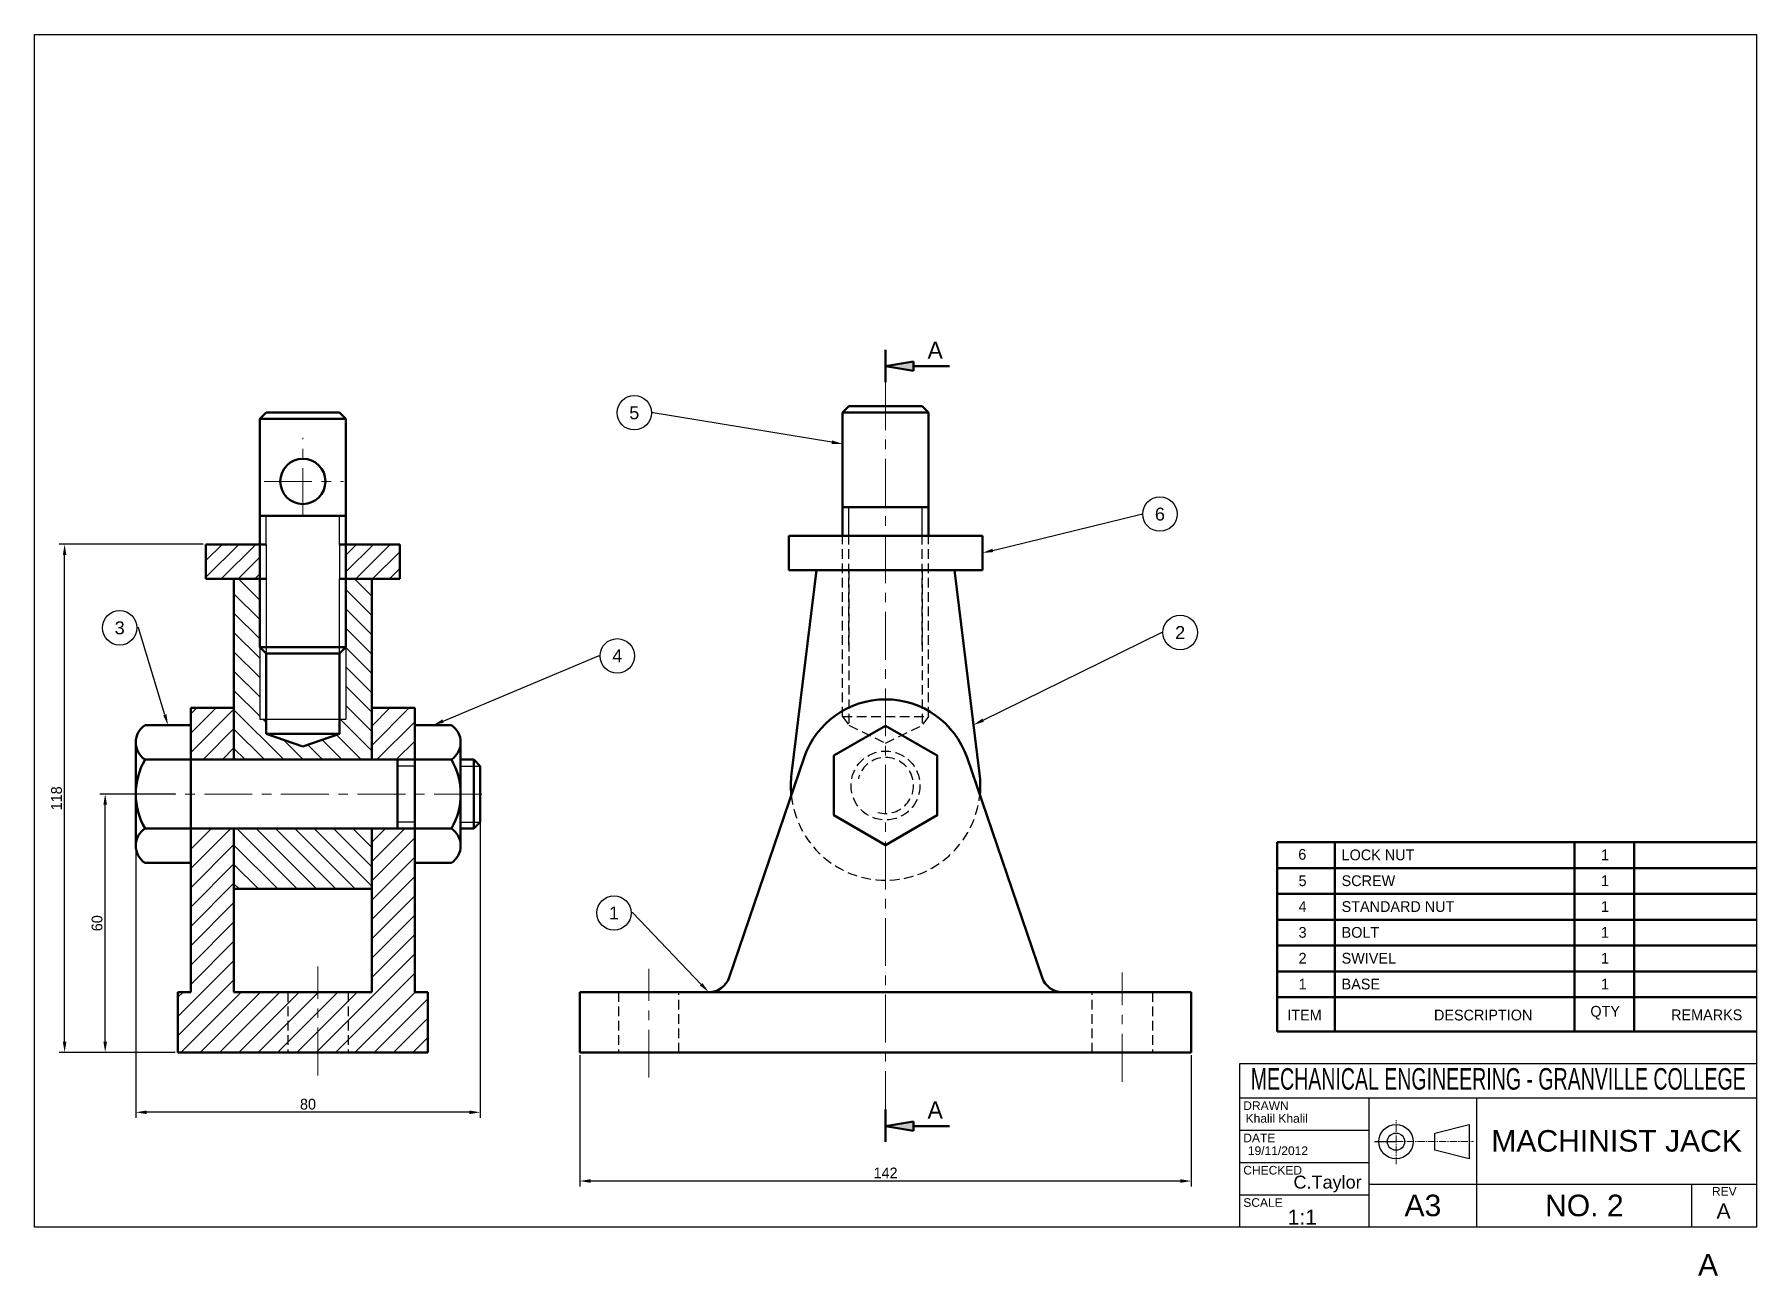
# Model space of a CAD drawing. Header units: millimetres. Extents: x -410 to -10, y -1 to 287.
import ezdxf
from ezdxf import colors
from ezdxf.entities.mleader import LeaderData, LeaderLine
from ezdxf.enums import TextEntityAlignment as Align
from ezdxf.math import Vec2, Vec3

# ---------------------------------------------------------------- set-up
doc = ezdxf.new("R2010")
doc.units = ezdxf.units.MM
doc.header["$LTSCALE"] = 0.35
for name, pattern in [('CENTER', [50.8, 31.75, -6.35, 6.35, -6.35]), ('CENTER2', [28.575, 19.05, -3.175, 3.175, -3.175]), ('HIDDEN', [9.525, 6.35, -3.175])]:
    doc.linetypes.add(name, pattern=pattern)
for name, color, linetype, lineweight in [('Center', 7, 'CENTER', 20), ('Hatched', 6, 'Continuous', 20), ('Outline', 1, 'Continuous', 50), ('Template', 2, 'Continuous', 50)]:
    doc.layers.add(name, color=color, linetype=linetype, lineweight=lineweight)
for name, color, linetype in [('Dimensions', 7, 'Continuous'), ('Hidden', 7, 'HIDDEN'), ('Inner thicker', 4, 'Continuous'), ('Text', 7, 'Continuous')]:
    doc.layers.add(name, color=color, linetype=linetype)
doc.styles.add('ARIAL 2', font='arial.ttf', dxfattribs={"height": 2})
doc.styles.add('ARIAL 3-5', font='arial.ttf', dxfattribs={"height": 3.5})
doc.styles.add('ARIAL 5', font='arial.ttf', dxfattribs={"height": 5})
doc.dimstyles.new('Copy of ISO-25', dxfattribs={"dimscale": 0, "dimtxt": 2.5, "dimasz": 2.5, "dimexe": 1.25, "dimexo": 0.625, "dimtad": 1, "dimtxsty": 'Standard', "dimcen": 0, "dimadec": 0, "dimazin": 0, "dimtfac": 1, "dimtix": 1, "dimtmove": 0, "dimatfit": 0, "dimfxl": 1, "dimarcsym": 0})

# ---------------------------------------------------------------- blocks, each defined once
blk = doc.blocks.new('*D3')
at = {"layer": 'Defpoints', "color": 0, "transparency": 16777216}
for p in [(-402.99, 168.58), (-370.16, 168.58), (-376.66, 50.58)]:
    blk.add_point(p, dxfattribs=at)
at = {"layer": 'Dimensions', "color": 0, "lineweight": -2, "transparency": 16777216}
for p, q in [((-370.78, 168.58), (-404.24, 168.58)), ((-402.99, 53.08), (-402.99, 166.08)), ((-377.28, 50.58), (-404.24, 50.58))]:
    blk.add_line(p, q, dxfattribs=at)
at = {"layer": 'Dimensions', "color": 0, "transparency": 16777216}
for points in [[(-403.4, 166.08), (-402.57, 166.08), (-402.99, 168.58)], [(-403.4, 53.08), (-402.57, 53.08), (-402.99, 50.58)]]:
    blk.add_solid(points, dxfattribs=at)
at = {"layer": 'Dimensions', "color": 0, "transparency": 16777216, "insert": (-404.86, 109.58), "char_height": 2.5, "attachment_point": 5, "rotation": 90}
blk.add_mtext('118', dxfattribs=at)
blk = doc.blocks.new('*D4')
at = {"layer": 'Defpoints', "color": 0, "transparency": 16777216}
for p in [(-393.57, 110.58), (-376.66, 110.58), (-376.66, 50.58)]:
    blk.add_point(p, dxfattribs=at)
at = {"layer": 'Dimensions', "color": 0, "lineweight": -2, "transparency": 16777216}
for p, q in [((-377.28, 110.58), (-394.82, 110.58)), ((-393.57, 53.08), (-393.57, 108.08)), ((-377.28, 50.58), (-394.82, 50.58))]:
    blk.add_line(p, q, dxfattribs=at)
at = {"layer": 'Dimensions', "color": 0, "transparency": 16777216}
for points in [[(-393.99, 108.08), (-393.15, 108.08), (-393.57, 110.58)], [(-393.99, 53.08), (-393.15, 53.08), (-393.57, 50.58)]]:
    blk.add_solid(points, dxfattribs=at)
at = {"layer": 'Dimensions', "color": 0, "transparency": 16777216, "insert": (-395.45, 80.58), "char_height": 2.5, "attachment_point": 5, "rotation": 90}
blk.add_mtext('60', dxfattribs=at)
blk = doc.blocks.new('*D5')
at = {"layer": 'Defpoints', "color": 0, "transparency": 16777216}
for p in [(-386.46, 110.58), (-306.46, 110.58), (-386.46, 36.66)]:
    blk.add_point(p, dxfattribs=at)
at = {"layer": 'Dimensions', "color": 0, "lineweight": -2, "transparency": 16777216}
for p, q in [((-386.46, 109.95), (-386.46, 35.41)), ((-306.46, 109.95), (-306.46, 35.41)), ((-308.96, 36.66), (-383.96, 36.66))]:
    blk.add_line(p, q, dxfattribs=at)
at = {"layer": 'Dimensions', "color": 0, "transparency": 16777216}
for points in [[(-383.96, 37.08), (-383.96, 36.25), (-386.46, 36.66)], [(-308.96, 37.08), (-308.96, 36.25), (-306.46, 36.66)]]:
    blk.add_solid(points, dxfattribs=at)
at = {"layer": 'Dimensions', "color": 0, "transparency": 16777216, "insert": (-346.46, 38.54), "char_height": 2.5, "attachment_point": 5}
blk.add_mtext('80', dxfattribs=at)
blk = doc.blocks.new('_TagCircle')
at = {"color": 0, "linetype": 'ByBlock', "lineweight": -2, "transparency": 16777216}
blk.add_circle((0, 0), 4, dxfattribs=at)
at = {"layer": 'Dimensions', "color": 0, "transparency": 16777216, "style": 'ARIAL 3-5'}
blk.add_attdef('TAGNUMBER', text='', height=3, dxfattribs=at).set_placement((0, -1.5), align=Align.CENTER)
blk = doc.blocks.new('*D8')
at = {"layer": 'Defpoints', "color": 0, "transparency": 16777216}
for p in [(-283.31, 50.58), (-141.31, 50.58), (-283.31, 20.7)]:
    blk.add_point(p, dxfattribs=at)
at = {"layer": 'Dimensions', "color": 0, "lineweight": -2, "transparency": 16777216}
for p, q in [((-283.31, 49.95), (-283.31, 19.45)), ((-141.31, 49.95), (-141.31, 19.45)), ((-143.81, 20.7), (-280.81, 20.7))]:
    blk.add_line(p, q, dxfattribs=at)
at = {"layer": 'Dimensions', "color": 0, "transparency": 16777216}
for points in [[(-280.81, 21.12), (-280.81, 20.29), (-283.31, 20.7)], [(-143.81, 21.12), (-143.81, 20.29), (-141.31, 20.7)]]:
    blk.add_solid(points, dxfattribs=at)
at = {"layer": 'Dimensions', "color": 0, "transparency": 16777216, "insert": (-212.31, 22.58), "char_height": 2.5, "attachment_point": 5}
blk.add_mtext('142', dxfattribs=at)

msp = doc.modelspace()

# ---------------------------------------------------------------- hatches: boundary and pattern name
at = {"layer": 'Hatched'}
h = msp.add_hatch(dxfattribs=at)
h.set_pattern_fill('ANSI31', color=256, scale=0.87)
h.set_pattern_definition([(45, (-773.6782, 687.1325), (-1.953206, 1.953206), [])])
h.paths.add_polyline_path([(-325.157, 160.577), (-325.157, 168.577), (-337.657, 168.577), (-337.657, 160.577)])
h.paths.add_polyline_path([(-357.657, 160.577), (-357.657, 168.577), (-370.157, 168.577), (-370.157, 160.577)])
h = msp.add_hatch(dxfattribs=at)
h.set_pattern_fill('ANSI31', color=256, angle=90)
h.paths.add_polyline_path([(-357.657, 144.693), (-357.657, 160.577), (-363.657, 160.577), (-363.657, 118.577), (-331.657, 118.577), (-331.657, 160.577), (-337.657, 160.577), (-337.657, 144.693), (-337.657, 127.974), (-339.157, 127.974), (-339.157, 124.546), (-347.657, 121.65), (-356.157, 124.546), (-356.157, 127.974), (-357.657, 127.974)])
h.paths.add_polyline_path([(-331.657, 102.577), (-363.657, 102.577), (-363.657, 88.577), (-331.657, 88.577)])
h = msp.add_hatch(dxfattribs=at)
h.set_pattern_fill('ANSI31', color=256)
h.paths.add_polyline_path([(-363.657, 130.577), (-373.657, 130.577), (-373.657, 118.577), (-363.657, 118.577)])
h.paths.add_polyline_path([(-321.657, 126.577), (-321.657, 130.577), (-331.657, 130.577), (-331.657, 118.577), (-325.657, 118.577), (-321.657, 118.577), (-321.657, 122.577)])
h = msp.add_hatch(dxfattribs=at)
h.set_pattern_fill('ANSI31', color=256)
h.paths.add_polyline_path([(-351.157, 64.577), (-363.657, 64.577), (-363.657, 102.577), (-373.657, 102.577), (-373.657, 94.577), (-373.657, 64.577), (-376.657, 64.577), (-376.657, 50.577), (-351.157, 50.577)])
h.paths.add_polyline_path([(-318.657, 64.577), (-321.657, 64.577), (-321.657, 102.577), (-325.657, 102.577), (-331.657, 102.577), (-331.657, 64.577), (-337.157, 64.577), (-337.157, 50.577), (-318.657, 50.577)])
h.paths.add_polyline_path([(-337.157, 64.577), (-344.157, 64.577), (-344.157, 50.577), (-337.157, 50.577)])
h.paths.add_polyline_path([(-344.157, 64.577), (-351.157, 64.577), (-351.157, 50.577), (-344.157, 50.577)])
at = {"layer": 'Outline'}
h = msp.add_hatch(color=256, dxfattribs=at)
h.dxf.hatch_style = 1
h.paths.add_polyline_path([(-205.811, 211.01), (-212.311, 209.927), (-205.811, 208.844)])
h = msp.add_hatch(color=256, dxfattribs=at)
h.dxf.hatch_style = 1
h.paths.add_polyline_path([(-205.811, 34.554), (-212.311, 33.471), (-205.811, 32.388)])

# ---------------------------------------------------------------- linework, layer by layer
for p, q in [((-130, 40), (-130, 48)), ((-130, 48), (-10, 48)), ((-130, 32.5), (-130, 40)), ((-130, 40), (-100, 40)), ((-100, 40), (-75, 40)), ((-100, 20), (-100, 40)), ((-75, 40), (-10, 40)), ((-75, 20), (-75, 40)), ((-130, 25), (-130, 32.5)), ((-130, 32.5), (-100, 32.5)), ((-84.741, 31.846), (-76.741, 33.846)), ((-76.741, 33.846), (-76.741, 25.846)), ((-98.741, 29.846), (-93.741, 29.846)), ((-84.741, 27.846), (-84.741, 31.846)), ((-130, 17.5), (-130, 25)), ((-130, 25), (-100, 25)), ((-76.741, 25.846), (-84.741, 27.846)), ((-100, 10), (-100, 20)), ((-100, 20), (-10, 20)), ((-75, 10), (-75, 20)), ((-25, 10), (-25, 20)), ((-130, 10), (-130, 17.5)), ((-130, 17.5), (-100, 17.5)), ((-100, 10), (-130, 10)), ((-75, 10), (-100, 10)), ((-25, 10), (-75, 10)), ((-10, 10), (-25, 10))]:
    msp.add_line(p, q)
at = {"linetype": 'CENTER2', "lineweight": 18, "ltscale": 0.25}
for p, q in [((-93.741, 24.623), (-93.741, 34.846)), ((-98.741, 29.846), (-75.741, 29.846))]:
    msp.add_line(p, q, dxfattribs=at)
msp.add_lwpolyline([(-10, 10), (-410, 10), (-410, 287), (-10, 287)], close=True)
for radius in [4, 2]:
    msp.add_circle((-93.741, 29.846), radius)
at = {"layer": 'Center'}
for p, q in [((-212.314, 206.234), (-212.314, 29.777)), ((-347.657, 175.193), (-347.657, 193.34)), ((-356.668, 183.193), (-338.249, 183.193)), ((-306.068, 110.577), (-380.177, 110.577)), ((-344.157, 45.249), (-344.157, 70.516)), ((-267.314, 44.74), (-267.314, 69.962)), ((-157.314, 43.776), (-157.314, 69.135))]:
    msp.add_line(p, q, dxfattribs=at)
at = {"layer": 'Hatched'}
for p, q in [((-373.657, 126.577), (-373.657, 119.577)), ((-373.657, 94.577), (-373.657, 101.577))]:
    msp.add_line(p, q, dxfattribs=at)
at = {"layer": 'Hidden'}
for p, q in [((-222.314, 128.577), (-222.314, 170.577)), ((-220.814, 145.193), (-220.814, 170.577)), ((-203.814, 145.193), (-203.814, 170.577)), ((-202.314, 128.577), (-202.314, 170.577)), ((-220.814, 162.577), (-220.814, 126.546)), ((-203.814, 162.577), (-203.814, 126.546)), ((-222.314, 128.577), (-202.314, 128.577)), ((-222.314, 128.577), (-220.814, 126.546)), ((-202.314, 128.577), (-203.814, 126.546)), ((-220.814, 126.546), (-212.314, 122.412)), ((-212.314, 122.412), (-203.814, 126.546)), ((-351.157, 64.577), (-351.157, 50.577)), ((-337.157, 64.577), (-337.157, 50.577)), ((-274.314, 64.577), (-274.314, 50.577)), ((-260.314, 50.577), (-260.314, 64.577)), ((-164.314, 50.577), (-164.314, 64.577)), ((-150.314, 64.577), (-150.314, 50.577))]:
    msp.add_line(p, q, dxfattribs=at)
msp.add_circle((-212.314, 112.577), 8, dxfattribs=at)
for radius, start, end in [(6.5, 254.02339, 166.03966), (22, 185.78951, 354.21049)]:
    msp.add_arc((-212.314, 112.577), radius, start, end, dxfattribs=at)
at = {"layer": 'Inner thicker'}
for p, q in [((-356.157, 168.577), (-356.157, 175.193)), ((-339.157, 168.577), (-339.157, 175.193)), ((-356.157, 168.577), (-356.157, 160.577)), ((-339.157, 168.577), (-339.157, 160.577)), ((-356.157, 160.577), (-356.157, 143.193)), ((-339.157, 143.193), (-339.157, 160.577)), ((-357.657, 144.693), (-357.657, 127.974)), ((-337.657, 144.693), (-337.657, 127.974)), ((-357.657, 127.974), (-337.657, 127.974)), ((-321.657, 117.077), (-325.657, 117.077)), ((-311, 117.077), (-307.957, 117.077)), ((-307.957, 117.077), (-306.457, 117.077)), ((-321.657, 104.077), (-325.657, 104.077)), ((-311, 104.077), (-307.957, 104.077)), ((-307.957, 104.077), (-306.457, 104.077))]:
    msp.add_line(p, q, dxfattribs=at)
at = {"layer": 'Outline'}
for p, q in [((-212.314, 206.234), (-212.314, 213.738)), ((-205.811, 211.01), (-212.311, 209.927)), ((-212.311, 209.927), (-205.811, 208.844)), ((-205.811, 208.844), (-205.811, 211.01)), ((-205.811, 209.927), (-197.437, 209.927)), ((-220.814, 200.693), (-222.314, 199.193)), ((-203.814, 200.693), (-220.814, 200.693)), ((-203.814, 200.693), (-202.314, 199.193)), ((-357.657, 197.693), (-356.157, 199.193)), ((-357.657, 197.693), (-357.657, 168.577)), ((-357.657, 197.693), (-337.657, 197.693)), ((-339.157, 199.193), (-356.157, 199.193)), ((-339.157, 199.193), (-337.657, 197.693)), ((-337.657, 168.577), (-337.657, 197.693)), ((-222.314, 199.193), (-222.314, 170.577)), ((-222.314, 199.193), (-202.314, 199.193)), ((-202.314, 170.577), (-202.314, 199.193)), ((-222.314, 177.193), (-202.314, 177.193)), ((-357.657, 175.193), (-337.657, 175.193)), ((-370.157, 160.577), (-370.157, 168.577)), ((-370.157, 168.577), (-356.157, 168.577)), ((-357.657, 168.577), (-357.657, 160.577)), ((-339.157, 168.577), (-325.157, 168.577)), ((-337.657, 168.577), (-337.657, 160.577)), ((-325.157, 168.577), (-325.157, 160.577)), ((-234.814, 170.577), (-220.814, 170.577)), ((-234.814, 170.577), (-234.814, 162.577)), ((-220.814, 170.577), (-189.814, 170.577)), ((-189.814, 170.577), (-189.814, 162.577)), ((-356.157, 160.577), (-370.157, 160.577)), ((-363.657, 118.577), (-363.657, 160.577)), ((-363.657, 160.577), (-356.157, 160.577)), ((-357.657, 160.577), (-357.657, 144.693)), ((-339.157, 160.577), (-331.657, 160.577)), ((-325.157, 160.577), (-339.157, 160.577)), ((-337.657, 144.693), (-337.657, 160.577)), ((-331.657, 160.577), (-331.657, 118.577)), ((-220.814, 162.577), (-234.814, 162.577)), ((-228.314, 162.577), (-234.148, 115.27)), ((-228.314, 162.577), (-234.148, 115.27)), ((-196.314, 162.577), (-228.314, 162.577)), ((-212.314, 162.577), (-228.314, 162.577)), ((-212.314, 162.577), (-196.314, 162.577)), ((-189.814, 162.577), (-203.814, 162.577)), ((-196.314, 162.577), (-190.479, 115.27)), ((-196.314, 162.577), (-190.479, 115.27)), ((-356.157, 143.193), (-357.657, 144.693)), ((-357.657, 144.693), (-337.657, 144.693)), ((-339.157, 143.193), (-337.657, 144.693)), ((-356.157, 143.193), (-339.157, 143.193)), ((-356.157, 143.193), (-356.157, 124.546)), ((-339.157, 143.193), (-339.157, 124.546)), ((-373.657, 64.577), (-373.657, 130.577)), ((-373.657, 130.577), (-363.657, 130.577)), ((-363.657, 130.577), (-363.657, 118.577)), ((-321.657, 130.577), (-331.657, 130.577)), ((-331.657, 130.577), (-331.657, 118.577)), ((-321.657, 64.577), (-321.657, 130.577)), ((-384.313, 126.577), (-373.657, 126.577)), ((-373.657, 94.577), (-373.657, 126.577)), ((-356.157, 124.546), (-347.657, 121.65)), ((-356.157, 124.546), (-347.657, 124.546)), ((-339.157, 124.546), (-347.657, 121.65)), ((-339.157, 124.546), (-347.657, 124.546)), ((-321.657, 126.577), (-313.144, 126.577)), ((-321.657, 126.577), (-321.657, 119.577)), ((-386.457, 98.577), (-386.457, 122.577)), ((-321.657, 98.577), (-321.657, 122.577)), ((-311, 98.577), (-311, 122.577)), ((-384.313, 118.577), (-373.657, 118.577)), ((-373.657, 102.577), (-373.657, 118.577)), ((-373.657, 118.577), (-325.657, 118.577)), ((-325.657, 118.577), (-325.657, 102.577)), ((-313.144, 118.577), (-325.657, 118.577)), ((-319.513, 118.577), (-313.144, 118.577)), ((-307.957, 118.577), (-311, 118.577)), ((-306.457, 117.077), (-307.957, 118.577)), ((-307.957, 118.577), (-307.957, 102.577)), ((-306.457, 117.077), (-306.457, 104.077)), ((-248.659, 67.964), (-231.243, 119.033)), ((-175.969, 67.964), (-193.384, 119.033)), ((-306.457, 104.077), (-307.957, 102.577)), ((-384.313, 102.577), (-373.657, 102.577)), ((-325.657, 102.577), (-373.657, 102.577)), ((-363.657, 102.577), (-363.657, 64.577)), ((-363.657, 88.577), (-363.657, 102.577)), ((-331.657, 102.577), (-331.657, 64.577)), ((-331.657, 102.577), (-331.657, 88.577)), ((-325.657, 102.577), (-313.144, 102.577)), ((-321.657, 94.577), (-321.657, 101.577)), ((-319.513, 102.577), (-313.144, 102.577)), ((-311, 102.577), (-307.957, 102.577)), ((-373.657, 94.577), (-384.313, 94.577)), ((-313.144, 94.577), (-321.657, 94.577)), ((-331.657, 88.577), (-363.657, 88.577)), ((-373.657, 64.577), (-376.657, 64.577)), ((-376.657, 64.577), (-376.657, 50.577)), ((-331.657, 64.577), (-363.657, 64.577)), ((-321.657, 64.577), (-318.657, 64.577)), ((-318.657, 64.577), (-318.657, 50.577)), ((-253.392, 64.577), (-283.314, 64.577)), ((-283.314, 64.577), (-283.314, 50.577)), ((-171.236, 64.577), (-253.392, 64.577)), ((-171.236, 64.577), (-141.314, 64.577)), ((-141.314, 64.577), (-141.314, 50.577)), ((-376.657, 50.577), (-318.657, 50.577)), ((-283.314, 50.577), (-141.314, 50.577)), ((-212.314, 29.777), (-212.314, 37.282)), ((-205.811, 34.554), (-212.311, 33.471)), ((-212.311, 33.471), (-205.811, 32.388)), ((-205.811, 32.388), (-205.811, 34.554)), ((-205.811, 33.471), (-197.437, 33.471))]:
    msp.add_line(p, q, dxfattribs=at)
msp.add_lwpolyline([(-212.314, 126.427), (-224.308, 119.502), (-224.308, 105.652), (-212.314, 98.727), (-200.319, 105.652), (-200.319, 119.502)], close=True, dxfattribs=at)
msp.add_circle((-347.657, 183.193), 5.25, dxfattribs=at)
for centre, radius, start, end in [((-212.314, 112.577), 20, 18.83047, 161.16953), ((-381.653, 122.577), 4.804, 123.62643, 236.37357), ((-315.804, 122.577), 4.804, 303.62643, 56.37357), ((-370.457, 110.577), 16, 150, 210), ((-327, 110.577), 16, 330, 30), ((-212.314, 112.577), 22, 172.969, 185.78951), ((-212.314, 112.577), 22, 354.21049, 7.031), ((-381.653, 98.577), 4.804, 123.62643, 236.37357), ((-315.804, 98.577), 4.804, 303.62643, 56.37357), ((-253.392, 69.577), 5, 270, 341.16953), ((-171.236, 69.577), 5, 198.83047, 270)]:
    msp.add_arc(centre, radius, start, end, dxfattribs=at)
at = {"layer": 'Template'}
for p, q in [((-121.326, 63.402), (-121.326, 99.402)), ((-121.326, 99.402), (-10, 99.402)), ((-107.94, 55.402), (-107.94, 99.402)), ((-52.293, 55.402), (-52.293, 99.402)), ((-38.438, 99.402), (-38.438, 55.402)), ((-10, 93.402), (-121.326, 93.402)), ((-121.326, 87.402), (-10, 87.402)), ((-10, 81.402), (-121.326, 81.402)), ((-121.326, 75.402), (-10, 75.402)), ((-10, 69.402), (-121.326, 69.402)), ((-121.326, 55.402), (-121.326, 63.402)), ((-121.326, 63.402), (-10, 63.402)), ((-10, 55.402), (-121.326, 55.402))]:
    msp.add_line(p, q, dxfattribs=at)
at = {"layer": 'Text'}
for p, q in [((-220.814, 170.577), (-220.814, 177.193)), ((-203.814, 170.577), (-203.814, 177.193))]:
    msp.add_line(p, q, dxfattribs=at)

# ---------------------------------------------------------------- texts
at = {"style": 'ARIAL 5', "width": 0.649499}
msp.add_text('  MECHANICAL ENGINEERING - GRANVILLE COLLEGE  ', height=5, dxfattribs=at).set_placement((-130, 41.925), (-10, 41.925), align=Align.FIT)
for s, width, gutter_width, insert, char_height, attachment_point, style in [(' DRAWN', 30, 10, (-130, 39.211), 2, 1, 'ARIAL 2'), ('Khalil Khalil', 28.67815, 17.5, (-128.678, 36.25), 2, 1, 'ARIAL 3-5'), ('MACHINIST JACK', 65, 25, (-42.5, 30), 5, 5, 'ARIAL 5'), (' DATE', 30, 10, (-130, 31.711), 2, 1, 'ARIAL 2'), ('19/11/2012', 26.75201, 17.5, (-128.159, 28.75), 2, 1, 'ARIAL 3-5'), (' CHECKED', 30, 10, (-130, 24.211), 2, 1, 'ARIAL 2'), ('{\\H0.85714x;C.Taylor}     ', 30, 17.5, (-101.726, 20.001), 3.5, 6, 'ARIAL 3-5'), (' SCALE', 30, 10, (-130, 16.711), 2, 1, 'ARIAL 2'), ('A3', 25, 25, (-87.5, 15), 5, 5, 'ARIAL 5'), ('NO. 2', 50, 25, (-50, 15), 5, 5, 'ARIAL 5'), ('REV', 15, 10, (-17.5, 19.309), 2, 2, 'ARIAL 2'), ('A', 12.0308, 17.5, (-19.286, 15.492), 3.5, 1, 'ARIAL 3-5'), ('A', 14.80911, 25, (-21.265, 1.25), 5, 5, 'ARIAL 5')]:
    msp.add_mtext_dynamic_manual_height_columns(s, width=width, gutter_width=gutter_width, heights=[0], dxfattribs=dict(insert=insert, char_height=char_height, attachment_point=attachment_point, style=style))
at = {"layer": 'Dimensions', "insert": (-118.914, 14.065), "char_height": 3.5, "attachment_point": 1, "style": 'ARIAL 3-5'}
msp.add_mtext_dynamic_manual_height_columns('1:1', width=25.20679, gutter_width=17.5, heights=[0], dxfattribs=at)
at = {"layer": 'Outline', "char_height": 4, "attachment_point": 1}
for insert in [(-202.562, 215.672), (-202.562, 39.216)]:
    msp.add_mtext_dynamic_manual_height_columns('A', width=6.50016, gutter_width=12.5, heights=[0], dxfattribs=dict(at, insert=insert))
at = {"layer": 'Template', "char_height": 2.5}
for s, width, heights, insert, attachment_point in [('6', 8.15277, [0], (-116.445, 97.826), 1), ('LOCK NUT', 55.65966, [0], (-106.38, 97.702), 1), ('1', 4.56373, [0], (-46.132, 97.702), 1), ('5', 6.52222, [0], (-116.38, 91.702), 1), ('SCREW', 53.30308, [0], (-106.38, 91.702), 1), ('1', 4.37618, [0], (-46.132, 91.702), 1), ('4', 4.1193, [0], (-116.38, 85.702), 1), ('STANDARD NUT', 29.73727, [0], (-106.38, 85.702), 1), ('1', 4.14229, [0], (-46.132, 85.702), 1), ('3', 9.7737, [0], (-116.38, 79.702), 1), ('BOLT', 30.27286, [0], (-106.38, 79.702), 1), ('1', 5.29987, [0], (-46.132, 79.702), 1), ('2', 5.63151, [0], (-116.38, 73.702), 1), ('SWIVEL', 24.59564, [0], (-106.38, 73.702), 1), ('1', 5.82604, [0], (-46.132, 73.702), 1), ('1', 5.53843, [0], (-116.38, 67.702), 1), ('BASE', 28.98745, [0], (-106.38, 67.702), 1), ('1', 5.61557, [0], (-46.132, 67.702), 1), ('ITEM', 17.31341, [0], (-118.995, 60.5), 1), ('DESCRIPTION', 69.14054, [0], (-84.926, 60.5), 1), ('QTY', 8.32809, [7.403], (-45.159, 59.784), 5), ('REMARKS', 25, [0], (-21.579, 59.281), 5)]:
    msp.add_mtext_dynamic_manual_height_columns(s, width=width, gutter_width=12.5, heights=heights, dxfattribs=dict(at, insert=insert, attachment_point=attachment_point))

# ---------------------------------------------------------------- dimensions: what is measured, and where the dimension line sits
at = {"layer": 'Dimensions'}
for base, p2, picture, middle in [((-402.988, 168.577), (-370.157, 168.577), '*D3', (-404.863, 109.577)), ((-393.57, 110.577), (-376.657, 110.577), '*D4', (-395.445, 80.577))]:
    dim = msp.add_linear_dim(base=base, p1=(-376.657, 50.577), p2=p2, angle=90, dimstyle='Copy of ISO-25', override={"dimscale": 1}, dxfattribs=at)
    dim.commit()
    dim.dimension.update_dxf_attribs({"geometry": picture, "text_midpoint": middle})
for base, p1, p2, picture, middle in [((-386.457, 36.662), (-306.457, 110.577), (-386.457, 110.577), '*D5', (-346.457, 38.537)), ((-283.314, 20.704), (-141.314, 50.577), (-283.314, 50.577), '*D8', (-212.314, 22.579))]:
    dim = msp.add_linear_dim(base=base, p1=p1, p2=p2, dimstyle='Copy of ISO-25', override={"dimscale": 1}, dxfattribs=at)
    dim.commit()
    dim.dimension.update_dxf_attribs({"geometry": picture, "text_midpoint": middle})

# ---------------------------------------------------------------- leaders
ml = msp.add_multileader_block('Standard', dxfattribs=at)
ml.set_content('_TagCircle', color=256)
ml.set_attribute('TAGNUMBER', '5', width=0)
ml.set_leader_properties(linetype='Continuous', lineweight=-1)
ml.build(insert=Vec2(0, 0))
ml.multileader.update_dxf_attribs({"text_right_attachment_type": 6, "dogleg_length": 0.36, "arrow_head_size": 2.5})
ctx = ml.context
ctx.base_point, ctx.char_height, ctx.arrow_head_size, ctx.landing_gap_size, ctx.plane_origin = Vec3(-274.671, 199.132), 0.18, 2.5, 0.09, Vec3(-222.314, 191.894)
ctx.right_attachment = 6
notes = []
notes.append((ctx, [(0, (1, 1, 0), (-266.311, 199.132), (-1, 0), 0.36, [(0, [(-222.314, 191.894)], 0, [])])]))
ctx.block.insert = Vec3(-270.671, 199.132)
ml = msp.add_multileader_block('Standard', dxfattribs=at)
ml.set_content('_TagCircle', color=256)
ml.set_attribute('TAGNUMBER', '6', width=0)
ml.set_leader_properties(linetype='Continuous', lineweight=-1)
ml.build(insert=Vec2(0, 0))
ml.multileader.update_dxf_attribs({"text_right_attachment_type": 6, "dogleg_length": 0.36, "arrow_head_size": 2.5})
ctx = ml.context
ctx.base_point, ctx.char_height, ctx.arrow_head_size, ctx.landing_gap_size, ctx.plane_origin = Vec3(-152.582, 175.607), 0.18, 2.5, 0.09, Vec3(-189.814, 166.577)
ctx.right_attachment = 6
notes.append((ctx, [(0, (1, 1, 0), (-152.942, 175.607), (1, 0), 0.36, [(0, [(-189.814, 166.577)], 0, [])])]))
ctx.block.insert = Vec3(-148.582, 175.607)
ml = msp.add_multileader_block('Standard', dxfattribs=at)
ml.set_content('_TagCircle', color=256)
ml.set_attribute('TAGNUMBER', '3', width=0)
ml.set_leader_properties(linetype='Continuous', lineweight=-1)
ml.build(insert=Vec2(0, 0))
ml.multileader.update_dxf_attribs({"text_right_attachment_type": 6, "dogleg_length": 0.36, "arrow_head_size": 2.5})
ctx = ml.context
ctx.base_point, ctx.char_height, ctx.arrow_head_size, ctx.landing_gap_size, ctx.plane_origin = Vec3(-394.197, 149.187), 0.18, 2.5, 0.09, Vec3(-378.985, 126.577)
ctx.right_attachment = 6
notes.append((ctx, [(0, (1, 1, 0), (-385.837, 149.187), (-1, 0), 0.36, [(0, [(-378.985, 126.577)], 0, [])])]))
ctx.block.insert = Vec3(-390.197, 149.187)
ml = msp.add_multileader_block('Standard', dxfattribs=at)
ml.set_content('_TagCircle', color=256)
ml.set_attribute('TAGNUMBER', '2', width=0)
ml.set_leader_properties(linetype='Continuous', lineweight=-1)
ml.build(insert=Vec2(0, 0))
ml.multileader.update_dxf_attribs({"text_right_attachment_type": 6, "dogleg_length": 0.36, "arrow_head_size": 2.5})
ctx = ml.context
ctx.base_point, ctx.char_height, ctx.arrow_head_size, ctx.landing_gap_size, ctx.plane_origin = Vec3(-147.874, 148.101), 0.18, 2.5, 0.09, Vec3(-191.881, 126.636)
ctx.right_attachment = 6
notes.append((ctx, [(0, (1, 1, 0), (-148.234, 148.101), (1, 0), 0.36, [(0, [(-191.881, 126.636)], 0, [])])]))
ctx.block.insert = Vec3(-143.874, 148.101)
ml = msp.add_multileader_block('Standard', dxfattribs=at)
ml.set_content('_TagCircle', color=256)
ml.set_attribute('TAGNUMBER', '4', width=0)
ml.set_leader_properties(linetype='Continuous', lineweight=-1)
ml.build(insert=Vec2(0, 0))
ml.multileader.update_dxf_attribs({"text_right_attachment_type": 6, "dogleg_length": 0.36, "arrow_head_size": 2.5})
ctx = ml.context
ctx.base_point, ctx.char_height, ctx.arrow_head_size, ctx.landing_gap_size, ctx.plane_origin = Vec3(-278.628, 142.672), 0.18, 2.5, 0.09, Vec3(-317.4, 126.577)
ctx.right_attachment = 6
notes.append((ctx, [(0, (1, 1, 0), (-278.988, 142.672), (1, 0), 0.36, [(0, [(-317.4, 126.577)], 0, [])])]))
ctx.block.insert = Vec3(-274.628, 142.672)
ml = msp.add_multileader_block('Standard', dxfattribs=at)
ml.set_content('_TagCircle', color=256)
ml.set_attribute('TAGNUMBER', '1', width=0)
ml.set_leader_properties(linetype='Continuous', lineweight=-1)
ml.build(insert=Vec2(0, 0))
ml.multileader.update_dxf_attribs({"text_right_attachment_type": 6, "dogleg_length": 0.36, "arrow_head_size": 2.5})
ctx = ml.context
ctx.base_point, ctx.char_height, ctx.arrow_head_size, ctx.landing_gap_size, ctx.plane_origin = Vec3(-279.38, 82.955), 0.18, 2.5, 0.09, Vec3(-253.392, 64.577)
ctx.right_attachment = 6
notes.append((ctx, [(0, (1, 1, 0), (-271.02, 82.955), (-1, 0), 0.36, [(0, [(-253.392, 64.577)], 0, [])])]))
ctx.block.insert = Vec3(-275.38, 82.955)
for ctx, leaders in notes:
    for number, flags, end, landing, length, lines in leaders:
        leader = LeaderData()
        leader.index, (leader.has_last_leader_line, leader.has_dogleg_vector, leader.attachment_direction) = number, flags
        leader.last_leader_point, leader.dogleg_vector, leader.dogleg_length = Vec3(end), Vec3(landing), length
        for number, points, colour, breaks in lines:
            line = LeaderLine()
            line.index, line.vertices, line.color, line.breaks = number, Vec3.list(points), colors.encode_raw_color(colour), breaks
            leader.lines.append(line)
        ctx.leaders.append(leader)

doc.saveas('drawing.dxf')
